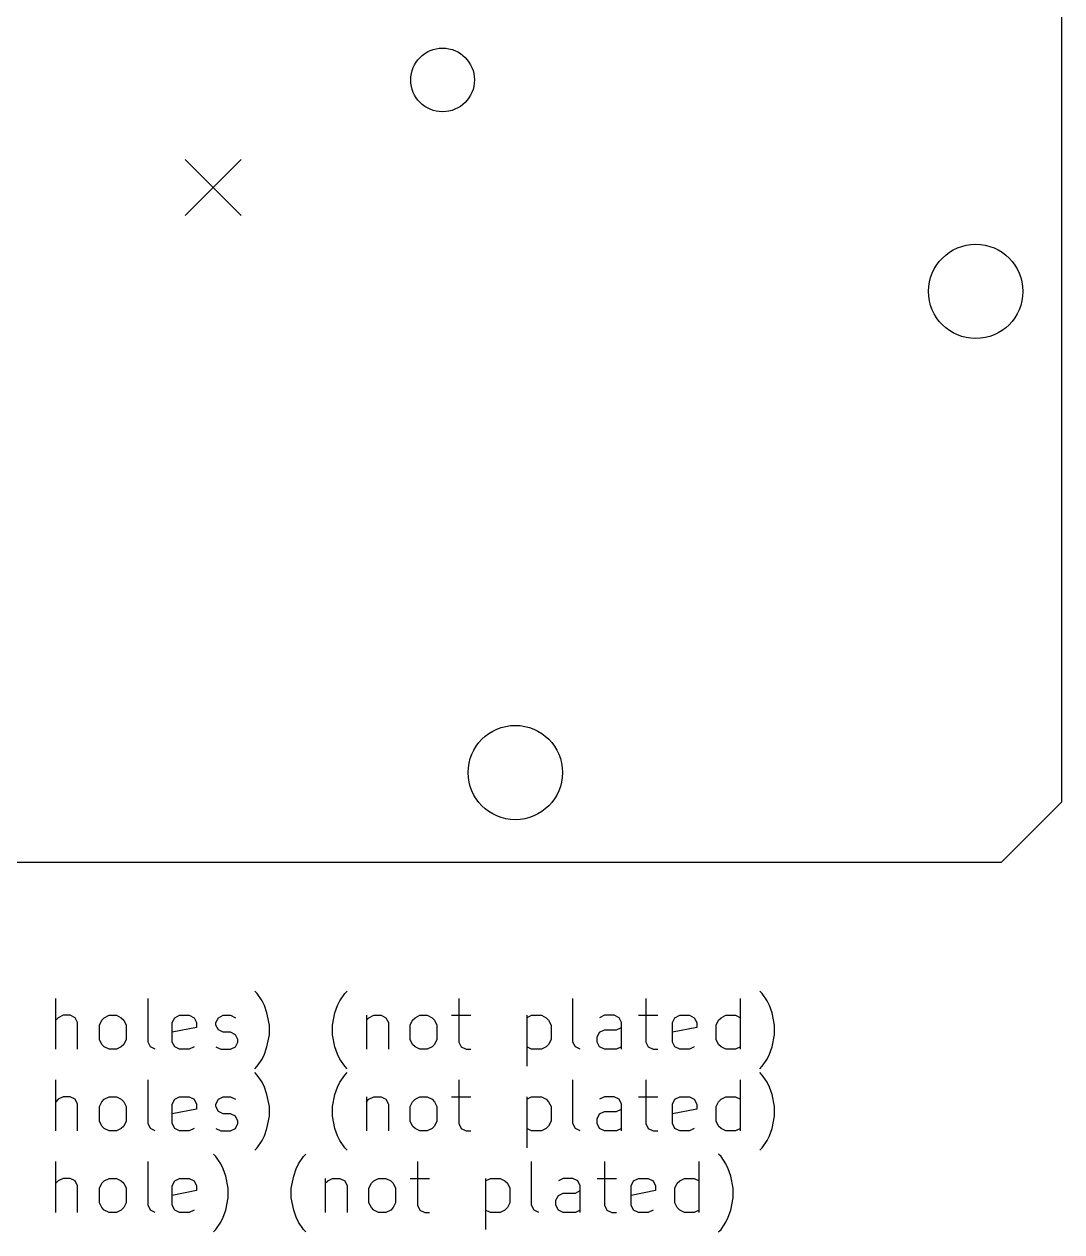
# Model space of a CAD drawing. Extents: x 138.3 to 219.7, y -155.2 to -61.3.
# Drawn here: x 178.98 to 219.69, y -155.17 to -107.78 of the extents above; entities that cross this region are included whole.
import ezdxf

# ---------------------------------------------------------------- set-up
doc = ezdxf.new("R2010")
doc.units = 0
doc.layers.add('BLACK', color=7, linetype='CONTINUOUS')

msp = doc.modelspace()

# ---------------------------------------------------------------- linework, layer by layer
at = {"layer": 'BLACK', "linetype": 'CONTINUOUS'}
for p, q in [((219.685515, -138.294574), (219.685515, -74.814574)), ((185.2951, -113.0946), (187.4951, -115.2946)), ((187.4951, -113.0946), (185.2951, -115.2946)), ((217.315515, -140.664574), (219.685515, -138.294574)), ((153.985515, -140.664574), (205.835515, -140.664574)), ((205.835515, -140.664574), (217.315515, -140.664574)), ((188.126383, -145.813935), (188.031145, -145.718697)), ((188.316859, -146.09965), (188.126383, -145.813935)), ((191.364478, -146.09965), (191.554954, -145.813935)), ((191.554954, -145.813935), (191.650193, -145.718697)), ((207.935908, -145.813935), (207.84067, -145.718697)), ((208.126384, -146.09965), (207.935908, -145.813935)), ((180.22162, -148.004412), (180.22162, -146.004412)), ((183.840668, -147.718697), (183.840668, -146.004412)), ((188.412097, -146.290126), (188.316859, -146.09965)), ((188.507335, -146.57584), (188.412097, -146.290126)), ((191.174002, -146.57584), (191.26924, -146.290126)), ((191.26924, -146.290126), (191.364478, -146.09965)), ((196.031145, -146.004412), (196.031145, -147.718697)), ((200.507336, -147.718697), (200.507336, -146.004412)), ((203.364479, -146.004412), (203.364479, -147.718697)), ((207.078765, -148.004412), (207.078765, -146.004412)), ((208.221622, -146.290126), (208.126384, -146.09965)), ((208.31686, -146.57584), (208.221622, -146.290126)), ((180.316858, -146.766316), (180.22162, -146.861554)), ((180.507334, -146.671078), (180.316858, -146.766316)), ((180.793049, -146.671078), (180.507334, -146.671078)), ((180.983525, -146.766316), (180.793049, -146.671078)), ((181.078763, -146.956793), (180.983525, -146.766316)), ((181.935906, -147.052031), (182.031144, -146.861554)), ((182.031144, -146.861554), (182.126382, -146.766316)), ((182.126382, -146.766316), (182.316858, -146.671078)), ((182.316858, -146.671078), (182.602573, -146.671078)), ((182.602573, -146.671078), (182.793049, -146.766316)), ((182.793049, -146.766316), (182.888287, -146.861554)), ((182.888287, -146.861554), (182.983525, -147.052031)), ((184.793049, -146.956793), (184.888287, -146.766316)), ((184.888287, -146.766316), (185.078763, -146.671078)), ((185.078763, -146.671078), (185.459716, -146.671078)), ((185.459716, -146.671078), (185.650192, -146.766316)), ((185.650192, -146.766316), (185.74543, -146.956793)), ((186.507335, -146.956793), (186.602573, -146.766316)), ((186.602573, -146.766316), (186.793049, -146.671078)), ((186.793049, -146.671078), (187.078763, -146.671078)), ((187.078763, -146.671078), (187.26924, -146.766316)), ((188.602573, -147.052031), (188.507335, -146.57584)), ((191.078764, -147.052031), (191.174002, -146.57584)), ((192.412097, -146.671078), (192.412097, -148.004412)), ((192.412097, -146.861554), (192.507335, -146.766316)), ((192.507335, -146.766316), (192.697811, -146.671078)), ((192.697811, -146.671078), (192.983526, -146.671078)), ((192.983526, -146.671078), (193.174002, -146.766316)), ((193.174002, -146.766316), (193.26924, -146.956793)), ((194.126383, -147.052031), (194.221621, -146.861554)), ((194.221621, -146.861554), (194.316859, -146.766316)), ((194.316859, -146.766316), (194.507335, -146.671078)), ((194.507335, -146.671078), (194.79305, -146.671078)), ((194.79305, -146.671078), (194.983526, -146.766316)), ((194.983526, -146.766316), (195.078764, -146.861554)), ((195.078764, -146.861554), (195.174002, -147.052031)), ((195.745431, -146.671078), (196.507335, -146.671078)), ((198.697812, -146.671078), (198.697812, -148.671078)), ((198.697812, -146.766316), (198.888288, -146.671078)), ((198.888288, -146.671078), (199.269241, -146.671078)), ((199.269241, -146.671078), (199.459717, -146.766316)), ((199.459717, -146.766316), (199.554955, -146.861554)), ((199.554955, -146.861554), (199.650193, -147.052031)), ((201.745431, -146.671078), (201.554955, -146.766316)), ((202.126384, -146.671078), (201.745431, -146.671078)), ((202.31686, -146.766316), (202.126384, -146.671078)), ((202.412098, -146.956793), (202.31686, -146.766316)), ((203.078765, -146.671078), (203.840669, -146.671078)), ((204.412098, -146.956793), (204.507336, -146.766316)), ((204.507336, -146.766316), (204.697812, -146.671078)), ((204.697812, -146.671078), (205.078765, -146.671078)), ((205.078765, -146.671078), (205.269241, -146.766316)), ((205.269241, -146.766316), (205.364479, -146.956793)), ((206.126384, -147.052031), (206.221622, -146.861554)), ((206.221622, -146.861554), (206.31686, -146.766316)), ((206.31686, -146.766316), (206.507336, -146.671078)), ((206.507336, -146.671078), (206.888289, -146.671078)), ((206.888289, -146.671078), (207.078765, -146.766316)), ((208.412098, -147.052031), (208.31686, -146.57584)), ((181.078763, -148.004412), (181.078763, -146.956793)), ((181.935906, -147.623459), (181.935906, -147.052031)), ((182.983525, -147.052031), (182.983525, -147.623459)), ((184.793049, -147.718697), (184.793049, -146.956793)), ((185.74543, -147.147269), (184.793049, -147.337745)), ((185.74543, -146.956793), (185.74543, -147.147269)), ((186.507335, -147.052031), (186.507335, -146.956793)), ((186.602573, -147.242507), (186.507335, -147.052031)), ((186.793049, -147.337745), (186.602573, -147.242507)), ((187.078763, -147.337745), (186.793049, -147.337745)), ((187.26924, -147.432983), (187.078763, -147.337745)), ((188.602573, -147.432983), (188.602573, -147.052031)), ((191.078764, -147.432983), (191.078764, -147.052031)), ((193.26924, -146.956793), (193.26924, -148.004412)), ((194.126383, -147.623459), (194.126383, -147.052031)), ((195.174002, -147.052031), (195.174002, -147.623459)), ((199.650193, -147.052031), (199.650193, -147.623459)), ((201.459717, -147.528221), (201.554955, -147.337745)), ((201.554955, -147.337745), (201.745431, -147.242507)), ((201.745431, -147.242507), (202.221622, -147.242507)), ((202.221622, -147.242507), (202.412098, -147.147269)), ((202.412098, -148.004412), (202.412098, -146.956793)), ((204.412098, -147.718697), (204.412098, -146.956793)), ((205.364479, -147.147269), (204.412098, -147.337745)), ((205.364479, -146.956793), (205.364479, -147.147269)), ((206.126384, -147.623459), (206.126384, -147.052031)), ((208.412098, -147.432983), (208.412098, -147.052031)), ((182.031144, -147.813935), (181.935906, -147.623459)), ((182.126382, -147.909174), (182.031144, -147.813935)), ((182.888287, -147.813935), (182.793049, -147.909174)), ((182.983525, -147.623459), (182.888287, -147.813935)), ((183.935906, -147.909174), (183.840668, -147.718697)), ((184.888287, -147.909174), (184.793049, -147.718697)), ((187.364478, -147.623459), (187.26924, -147.432983)), ((187.26924, -147.909174), (187.364478, -147.718697)), ((187.364478, -147.718697), (187.364478, -147.623459)), ((188.507335, -147.909174), (188.602573, -147.432983)), ((191.174002, -147.909174), (191.078764, -147.432983)), ((194.221621, -147.813935), (194.126383, -147.623459)), ((194.316859, -147.909174), (194.221621, -147.813935)), ((195.078764, -147.813935), (194.983526, -147.909174)), ((195.174002, -147.623459), (195.078764, -147.813935)), ((196.031145, -147.718697), (196.126383, -147.909174)), ((199.554955, -147.813935), (199.459717, -147.909174)), ((199.650193, -147.623459), (199.554955, -147.813935)), ((200.602574, -147.909174), (200.507336, -147.718697)), ((201.459717, -147.718697), (201.459717, -147.528221)), ((201.554955, -147.909174), (201.459717, -147.718697)), ((203.364479, -147.718697), (203.459717, -147.909174)), ((204.507336, -147.909174), (204.412098, -147.718697)), ((206.221622, -147.813935), (206.126384, -147.623459)), ((206.31686, -147.909174), (206.221622, -147.813935)), ((208.31686, -147.909174), (208.412098, -147.432983)), ((182.316858, -148.004412), (182.126382, -147.909174)), ((182.602573, -148.004412), (182.316858, -148.004412)), ((182.793049, -147.909174), (182.602573, -148.004412)), ((184.126382, -148.004412), (183.935906, -147.909174)), ((185.078763, -148.004412), (184.888287, -147.909174)), ((185.459716, -148.004412), (185.078763, -148.004412)), ((185.650192, -147.909174), (185.459716, -148.004412)), ((186.507335, -147.909174), (186.697811, -148.004412)), ((186.697811, -148.004412), (187.078763, -148.004412)), ((187.078763, -148.004412), (187.26924, -147.909174)), ((188.316859, -148.385364), (188.412097, -148.194888)), ((188.412097, -148.194888), (188.507335, -147.909174)), ((191.26924, -148.194888), (191.174002, -147.909174)), ((191.364478, -148.385364), (191.26924, -148.194888)), ((194.507335, -148.004412), (194.316859, -147.909174)), ((194.79305, -148.004412), (194.507335, -148.004412)), ((194.983526, -147.909174), (194.79305, -148.004412)), ((196.126383, -147.909174), (196.316859, -148.004412)), ((196.316859, -148.004412), (196.507335, -148.004412)), ((198.888288, -148.004412), (198.697812, -147.909174)), ((199.269241, -148.004412), (198.888288, -148.004412)), ((199.459717, -147.909174), (199.269241, -148.004412)), ((200.79305, -148.004412), (200.602574, -147.909174)), ((201.745431, -148.004412), (201.554955, -147.909174)), ((202.221622, -148.004412), (201.745431, -148.004412)), ((202.412098, -147.909174), (202.221622, -148.004412)), ((203.459717, -147.909174), (203.650193, -148.004412)), ((203.650193, -148.004412), (203.840669, -148.004412)), ((204.697812, -148.004412), (204.507336, -147.909174)), ((205.078765, -148.004412), (204.697812, -148.004412)), ((205.269241, -147.909174), (205.078765, -148.004412)), ((206.507336, -148.004412), (206.31686, -147.909174)), ((206.888289, -148.004412), (206.507336, -148.004412)), ((207.078765, -147.909174), (206.888289, -148.004412)), ((208.126384, -148.385364), (208.221622, -148.194888)), ((208.221622, -148.194888), (208.31686, -147.909174)), ((188.031145, -148.766316), (188.126383, -148.671078)), ((188.126383, -148.671078), (188.316859, -148.385364)), ((191.554954, -148.671078), (191.364478, -148.385364)), ((191.650193, -148.766316), (191.554954, -148.671078)), ((207.84067, -148.766316), (207.935908, -148.671078)), ((207.935908, -148.671078), (208.126384, -148.385364)), ((180.22162, -151.204412), (180.22162, -149.204412)), ((183.840668, -150.918697), (183.840668, -149.204412)), ((188.126383, -149.013935), (188.031145, -148.918697)), ((188.316859, -149.29965), (188.126383, -149.013935)), ((191.364478, -149.29965), (191.554954, -149.013935)), ((191.554954, -149.013935), (191.650193, -148.918697)), ((196.031145, -149.204412), (196.031145, -150.918697)), ((200.507336, -150.918697), (200.507336, -149.204412)), ((203.364479, -149.204412), (203.364479, -150.918697)), ((207.078765, -151.204412), (207.078765, -149.204412)), ((207.935908, -149.013935), (207.84067, -148.918697)), ((208.126384, -149.29965), (207.935908, -149.013935)), ((188.412097, -149.490126), (188.316859, -149.29965)), ((188.507335, -149.77584), (188.412097, -149.490126)), ((191.174002, -149.77584), (191.26924, -149.490126)), ((191.26924, -149.490126), (191.364478, -149.29965)), ((208.221622, -149.490126), (208.126384, -149.29965)), ((208.31686, -149.77584), (208.221622, -149.490126)), ((180.316858, -149.966316), (180.22162, -150.061554)), ((180.507334, -149.871078), (180.316858, -149.966316)), ((180.793049, -149.871078), (180.507334, -149.871078)), ((180.983525, -149.966316), (180.793049, -149.871078)), ((181.078763, -150.156793), (180.983525, -149.966316)), ((181.078763, -151.204412), (181.078763, -150.156793)), ((181.935906, -150.252031), (182.031144, -150.061554)), ((182.031144, -150.061554), (182.126382, -149.966316)), ((182.126382, -149.966316), (182.316858, -149.871078)), ((182.316858, -149.871078), (182.602573, -149.871078)), ((182.602573, -149.871078), (182.793049, -149.966316)), ((182.793049, -149.966316), (182.888287, -150.061554)), ((182.888287, -150.061554), (182.983525, -150.252031)), ((184.793049, -150.156793), (184.888287, -149.966316)), ((184.793049, -150.918697), (184.793049, -150.156793)), ((184.888287, -149.966316), (185.078763, -149.871078)), ((185.078763, -149.871078), (185.459716, -149.871078)), ((185.459716, -149.871078), (185.650192, -149.966316)), ((185.650192, -149.966316), (185.74543, -150.156793)), ((185.74543, -150.156793), (185.74543, -150.347269)), ((186.507335, -150.156793), (186.602573, -149.966316)), ((186.507335, -150.252031), (186.507335, -150.156793)), ((186.602573, -149.966316), (186.793049, -149.871078)), ((186.793049, -149.871078), (187.078763, -149.871078)), ((187.078763, -149.871078), (187.26924, -149.966316)), ((188.602573, -150.252031), (188.507335, -149.77584)), ((191.078764, -150.252031), (191.174002, -149.77584)), ((192.412097, -149.871078), (192.412097, -151.204412)), ((192.412097, -150.061554), (192.507335, -149.966316)), ((192.507335, -149.966316), (192.697811, -149.871078)), ((192.697811, -149.871078), (192.983526, -149.871078)), ((192.983526, -149.871078), (193.174002, -149.966316)), ((193.174002, -149.966316), (193.26924, -150.156793)), ((193.26924, -150.156793), (193.26924, -151.204412)), ((194.126383, -150.252031), (194.221621, -150.061554)), ((194.221621, -150.061554), (194.316859, -149.966316)), ((194.316859, -149.966316), (194.507335, -149.871078)), ((194.507335, -149.871078), (194.79305, -149.871078)), ((194.79305, -149.871078), (194.983526, -149.966316)), ((194.983526, -149.966316), (195.078764, -150.061554)), ((195.078764, -150.061554), (195.174002, -150.252031)), ((195.745431, -149.871078), (196.507335, -149.871078)), ((198.697812, -149.871078), (198.697812, -151.871078)), ((198.697812, -149.966316), (198.888288, -149.871078)), ((198.888288, -149.871078), (199.269241, -149.871078)), ((199.269241, -149.871078), (199.459717, -149.966316)), ((199.459717, -149.966316), (199.554955, -150.061554)), ((199.554955, -150.061554), (199.650193, -150.252031)), ((201.745431, -149.871078), (201.554955, -149.966316)), ((202.126384, -149.871078), (201.745431, -149.871078)), ((202.31686, -149.966316), (202.126384, -149.871078)), ((202.412098, -150.156793), (202.31686, -149.966316)), ((202.412098, -151.204412), (202.412098, -150.156793)), ((203.078765, -149.871078), (203.840669, -149.871078)), ((204.412098, -150.156793), (204.507336, -149.966316)), ((204.412098, -150.918697), (204.412098, -150.156793)), ((204.507336, -149.966316), (204.697812, -149.871078)), ((204.697812, -149.871078), (205.078765, -149.871078)), ((205.078765, -149.871078), (205.269241, -149.966316)), ((205.269241, -149.966316), (205.364479, -150.156793)), ((205.364479, -150.156793), (205.364479, -150.347269)), ((206.126384, -150.252031), (206.221622, -150.061554)), ((206.221622, -150.061554), (206.31686, -149.966316)), ((206.31686, -149.966316), (206.507336, -149.871078)), ((206.507336, -149.871078), (206.888289, -149.871078)), ((206.888289, -149.871078), (207.078765, -149.966316)), ((208.412098, -150.252031), (208.31686, -149.77584)), ((181.935906, -150.823459), (181.935906, -150.252031)), ((182.983525, -150.252031), (182.983525, -150.823459)), ((185.74543, -150.347269), (184.793049, -150.537745)), ((186.602573, -150.442507), (186.507335, -150.252031)), ((186.793049, -150.537745), (186.602573, -150.442507)), ((187.078763, -150.537745), (186.793049, -150.537745)), ((187.26924, -150.632983), (187.078763, -150.537745)), ((187.364478, -150.823459), (187.26924, -150.632983)), ((188.507335, -151.109174), (188.602573, -150.632983)), ((188.602573, -150.632983), (188.602573, -150.252031)), ((191.078764, -150.632983), (191.078764, -150.252031)), ((191.174002, -151.109174), (191.078764, -150.632983)), ((194.126383, -150.823459), (194.126383, -150.252031)), ((195.174002, -150.252031), (195.174002, -150.823459)), ((199.650193, -150.252031), (199.650193, -150.823459)), ((201.459717, -150.728221), (201.554955, -150.537745)), ((201.554955, -150.537745), (201.745431, -150.442507)), ((201.745431, -150.442507), (202.221622, -150.442507)), ((202.221622, -150.442507), (202.412098, -150.347269)), ((205.364479, -150.347269), (204.412098, -150.537745)), ((206.126384, -150.823459), (206.126384, -150.252031)), ((208.31686, -151.109174), (208.412098, -150.632983)), ((208.412098, -150.632983), (208.412098, -150.252031)), ((182.031144, -151.013935), (181.935906, -150.823459)), ((182.126382, -151.109174), (182.031144, -151.013935)), ((182.316858, -151.204412), (182.126382, -151.109174)), ((182.793049, -151.109174), (182.602573, -151.204412)), ((182.888287, -151.013935), (182.793049, -151.109174)), ((182.983525, -150.823459), (182.888287, -151.013935)), ((183.935906, -151.109174), (183.840668, -150.918697)), ((184.126382, -151.204412), (183.935906, -151.109174)), ((184.888287, -151.109174), (184.793049, -150.918697)), ((185.078763, -151.204412), (184.888287, -151.109174)), ((185.650192, -151.109174), (185.459716, -151.204412)), ((186.507335, -151.109174), (186.697811, -151.204412)), ((187.078763, -151.204412), (187.26924, -151.109174)), ((187.26924, -151.109174), (187.364478, -150.918697)), ((187.364478, -150.918697), (187.364478, -150.823459)), ((188.412097, -151.394888), (188.507335, -151.109174)), ((191.26924, -151.394888), (191.174002, -151.109174)), ((194.221621, -151.013935), (194.126383, -150.823459)), ((194.316859, -151.109174), (194.221621, -151.013935)), ((194.507335, -151.204412), (194.316859, -151.109174)), ((194.983526, -151.109174), (194.79305, -151.204412)), ((195.078764, -151.013935), (194.983526, -151.109174)), ((195.174002, -150.823459), (195.078764, -151.013935)), ((196.031145, -150.918697), (196.126383, -151.109174)), ((196.126383, -151.109174), (196.316859, -151.204412)), ((198.888288, -151.204412), (198.697812, -151.109174)), ((199.459717, -151.109174), (199.269241, -151.204412)), ((199.554955, -151.013935), (199.459717, -151.109174)), ((199.650193, -150.823459), (199.554955, -151.013935)), ((200.602574, -151.109174), (200.507336, -150.918697)), ((200.79305, -151.204412), (200.602574, -151.109174)), ((201.459717, -150.918697), (201.459717, -150.728221)), ((201.554955, -151.109174), (201.459717, -150.918697)), ((201.745431, -151.204412), (201.554955, -151.109174)), ((202.412098, -151.109174), (202.221622, -151.204412)), ((203.364479, -150.918697), (203.459717, -151.109174)), ((203.459717, -151.109174), (203.650193, -151.204412)), ((204.507336, -151.109174), (204.412098, -150.918697)), ((204.697812, -151.204412), (204.507336, -151.109174)), ((205.269241, -151.109174), (205.078765, -151.204412)), ((206.221622, -151.013935), (206.126384, -150.823459)), ((206.31686, -151.109174), (206.221622, -151.013935)), ((206.507336, -151.204412), (206.31686, -151.109174)), ((207.078765, -151.109174), (206.888289, -151.204412)), ((208.221622, -151.394888), (208.31686, -151.109174)), ((182.602573, -151.204412), (182.316858, -151.204412)), ((185.459716, -151.204412), (185.078763, -151.204412)), ((186.697811, -151.204412), (187.078763, -151.204412)), ((188.126383, -151.871078), (188.316859, -151.585364)), ((188.316859, -151.585364), (188.412097, -151.394888)), ((191.364478, -151.585364), (191.26924, -151.394888)), ((191.554954, -151.871078), (191.364478, -151.585364)), ((194.79305, -151.204412), (194.507335, -151.204412)), ((196.316859, -151.204412), (196.507335, -151.204412)), ((199.269241, -151.204412), (198.888288, -151.204412)), ((202.221622, -151.204412), (201.745431, -151.204412)), ((203.650193, -151.204412), (203.840669, -151.204412)), ((205.078765, -151.204412), (204.697812, -151.204412)), ((206.888289, -151.204412), (206.507336, -151.204412)), ((207.935908, -151.871078), (208.126384, -151.585364)), ((208.126384, -151.585364), (208.221622, -151.394888)), ((188.031145, -151.966316), (188.126383, -151.871078)), ((191.650193, -151.966316), (191.554954, -151.871078)), ((207.84067, -151.966316), (207.935908, -151.871078)), ((180.22162, -154.404412), (180.22162, -152.404412)), ((183.840668, -154.118697), (183.840668, -152.404412)), ((186.507335, -152.213935), (186.412097, -152.118697)), ((186.697811, -152.49965), (186.507335, -152.213935)), ((186.793049, -152.690126), (186.697811, -152.49965)), ((189.650192, -152.690126), (189.74543, -152.49965)), ((189.74543, -152.49965), (189.935906, -152.213935)), ((189.935906, -152.213935), (190.031145, -152.118697)), ((194.412097, -152.404412), (194.412097, -154.118697)), ((198.888288, -154.118697), (198.888288, -152.404412)), ((201.745431, -152.404412), (201.745431, -154.118697)), ((205.459717, -154.404412), (205.459717, -152.404412)), ((206.31686, -152.213935), (206.221622, -152.118697)), ((206.507336, -152.49965), (206.31686, -152.213935)), ((206.602574, -152.690126), (206.507336, -152.49965)), ((186.888287, -152.97584), (186.793049, -152.690126)), ((186.983525, -153.452031), (186.888287, -152.97584)), ((189.459716, -153.452031), (189.554954, -152.97584)), ((189.554954, -152.97584), (189.650192, -152.690126)), ((206.697812, -152.97584), (206.602574, -152.690126)), ((206.79305, -153.452031), (206.697812, -152.97584)), ((180.316858, -153.166316), (180.22162, -153.261554)), ((180.507334, -153.071078), (180.316858, -153.166316)), ((180.793049, -153.071078), (180.507334, -153.071078)), ((180.983525, -153.166316), (180.793049, -153.071078)), ((181.078763, -153.356793), (180.983525, -153.166316)), ((181.078763, -154.404412), (181.078763, -153.356793)), ((181.935906, -153.452031), (182.031144, -153.261554)), ((181.935906, -154.023459), (181.935906, -153.452031)), ((182.031144, -153.261554), (182.126382, -153.166316)), ((182.126382, -153.166316), (182.316858, -153.071078)), ((182.316858, -153.071078), (182.602573, -153.071078)), ((182.602573, -153.071078), (182.793049, -153.166316)), ((182.793049, -153.166316), (182.888287, -153.261554)), ((182.888287, -153.261554), (182.983525, -153.452031)), ((182.983525, -153.452031), (182.983525, -154.023459)), ((184.793049, -153.356793), (184.888287, -153.166316)), ((184.793049, -154.118697), (184.793049, -153.356793)), ((184.888287, -153.166316), (185.078763, -153.071078)), ((185.078763, -153.071078), (185.459716, -153.071078)), ((185.459716, -153.071078), (185.650192, -153.166316)), ((185.650192, -153.166316), (185.74543, -153.356793)), ((185.74543, -153.356793), (185.74543, -153.547269)), ((186.983525, -153.832983), (186.983525, -153.452031)), ((189.459716, -153.832983), (189.459716, -153.452031)), ((190.793049, -153.071078), (190.793049, -154.404412)), ((190.793049, -153.261554), (190.888287, -153.166316)), ((190.888287, -153.166316), (191.078763, -153.071078)), ((191.078763, -153.071078), (191.364478, -153.071078)), ((191.364478, -153.071078), (191.554954, -153.166316)), ((191.554954, -153.166316), (191.650192, -153.356793)), ((191.650192, -153.356793), (191.650192, -154.404412)), ((192.507335, -153.452031), (192.602573, -153.261554)), ((192.507335, -154.023459), (192.507335, -153.452031)), ((192.602573, -153.261554), (192.697811, -153.166316)), ((192.697811, -153.166316), (192.888287, -153.071078)), ((192.888287, -153.071078), (193.174002, -153.071078)), ((193.174002, -153.071078), (193.364478, -153.166316)), ((193.364478, -153.166316), (193.459716, -153.261554)), ((193.459716, -153.261554), (193.554954, -153.452031)), ((193.554954, -153.452031), (193.554954, -154.023459)), ((194.126383, -153.071078), (194.888287, -153.071078)), ((197.078764, -153.071078), (197.078764, -155.071078)), ((197.078764, -153.166316), (197.26924, -153.071078)), ((197.26924, -153.071078), (197.650193, -153.071078)), ((197.650193, -153.071078), (197.840669, -153.166316)), ((197.840669, -153.166316), (197.935907, -153.261554)), ((197.935907, -153.261554), (198.031145, -153.452031)), ((198.031145, -153.452031), (198.031145, -154.023459)), ((200.126383, -153.071078), (199.935907, -153.166316)), ((200.507336, -153.071078), (200.126383, -153.071078)), ((200.697812, -153.166316), (200.507336, -153.071078)), ((200.79305, -153.356793), (200.697812, -153.166316)), ((200.79305, -154.404412), (200.79305, -153.356793)), ((201.459717, -153.071078), (202.221621, -153.071078)), ((202.79305, -153.356793), (202.888288, -153.166316)), ((202.79305, -154.118697), (202.79305, -153.356793)), ((202.888288, -153.166316), (203.078764, -153.071078)), ((203.078764, -153.071078), (203.459717, -153.071078)), ((203.459717, -153.071078), (203.650193, -153.166316)), ((203.650193, -153.166316), (203.745431, -153.356793)), ((203.745431, -153.356793), (203.745431, -153.547269)), ((204.507336, -153.452031), (204.602574, -153.261554)), ((204.507336, -154.023459), (204.507336, -153.452031)), ((204.602574, -153.261554), (204.697812, -153.166316)), ((204.697812, -153.166316), (204.888288, -153.071078)), ((204.888288, -153.071078), (205.269241, -153.071078)), ((205.269241, -153.071078), (205.459717, -153.166316)), ((206.79305, -153.832983), (206.79305, -153.452031)), ((185.74543, -153.547269), (184.793049, -153.737745)), ((186.888287, -154.309174), (186.983525, -153.832983)), ((189.554954, -154.309174), (189.459716, -153.832983)), ((199.840669, -153.928221), (199.935907, -153.737745)), ((199.840669, -154.118697), (199.840669, -153.928221)), ((199.935907, -153.737745), (200.126383, -153.642507)), ((200.126383, -153.642507), (200.602574, -153.642507)), ((200.602574, -153.642507), (200.79305, -153.547269)), ((203.745431, -153.547269), (202.79305, -153.737745)), ((206.697812, -154.309174), (206.79305, -153.832983)), ((182.031144, -154.213935), (181.935906, -154.023459)), ((182.126382, -154.309174), (182.031144, -154.213935)), ((182.316858, -154.404412), (182.126382, -154.309174)), ((182.602573, -154.404412), (182.316858, -154.404412)), ((182.793049, -154.309174), (182.602573, -154.404412)), ((182.888287, -154.213935), (182.793049, -154.309174)), ((182.983525, -154.023459), (182.888287, -154.213935)), ((183.935906, -154.309174), (183.840668, -154.118697)), ((184.126382, -154.404412), (183.935906, -154.309174)), ((184.888287, -154.309174), (184.793049, -154.118697)), ((185.078763, -154.404412), (184.888287, -154.309174)), ((185.459716, -154.404412), (185.078763, -154.404412)), ((185.650192, -154.309174), (185.459716, -154.404412)), ((186.793049, -154.594888), (186.888287, -154.309174)), ((189.650192, -154.594888), (189.554954, -154.309174)), ((192.602573, -154.213935), (192.507335, -154.023459)), ((192.697811, -154.309174), (192.602573, -154.213935)), ((192.888287, -154.404412), (192.697811, -154.309174)), ((193.174002, -154.404412), (192.888287, -154.404412)), ((193.364478, -154.309174), (193.174002, -154.404412)), ((193.459716, -154.213935), (193.364478, -154.309174)), ((193.554954, -154.023459), (193.459716, -154.213935)), ((194.412097, -154.118697), (194.507335, -154.309174)), ((194.507335, -154.309174), (194.697811, -154.404412)), ((194.697811, -154.404412), (194.888287, -154.404412)), ((197.26924, -154.404412), (197.078764, -154.309174)), ((197.650193, -154.404412), (197.26924, -154.404412)), ((197.840669, -154.309174), (197.650193, -154.404412)), ((197.935907, -154.213935), (197.840669, -154.309174)), ((198.031145, -154.023459), (197.935907, -154.213935)), ((198.983526, -154.309174), (198.888288, -154.118697)), ((199.174002, -154.404412), (198.983526, -154.309174)), ((199.935907, -154.309174), (199.840669, -154.118697)), ((200.126383, -154.404412), (199.935907, -154.309174)), ((200.602574, -154.404412), (200.126383, -154.404412)), ((200.79305, -154.309174), (200.602574, -154.404412)), ((201.745431, -154.118697), (201.840669, -154.309174)), ((201.840669, -154.309174), (202.031145, -154.404412)), ((202.031145, -154.404412), (202.221621, -154.404412)), ((202.888288, -154.309174), (202.79305, -154.118697)), ((203.078764, -154.404412), (202.888288, -154.309174)), ((203.459717, -154.404412), (203.078764, -154.404412)), ((203.650193, -154.309174), (203.459717, -154.404412)), ((204.602574, -154.213935), (204.507336, -154.023459)), ((204.697812, -154.309174), (204.602574, -154.213935)), ((204.888288, -154.404412), (204.697812, -154.309174)), ((205.269241, -154.404412), (204.888288, -154.404412)), ((205.459717, -154.309174), (205.269241, -154.404412)), ((206.602574, -154.594888), (206.697812, -154.309174)), ((186.507335, -155.071078), (186.697811, -154.785364)), ((186.697811, -154.785364), (186.793049, -154.594888)), ((189.74543, -154.785364), (189.650192, -154.594888)), ((189.935906, -155.071078), (189.74543, -154.785364)), ((206.31686, -155.071078), (206.507336, -154.785364)), ((206.507336, -154.785364), (206.602574, -154.594888)), ((186.412097, -155.166316), (186.507335, -155.071078)), ((190.031145, -155.166316), (189.935906, -155.071078)), ((206.221622, -155.166316), (206.31686, -155.071078))]:
    msp.add_line(p, q, dxfattribs=at)
at = {"layer": 'BLACK'}
for centre, radius in [((195.3951, -109.9696), 1.25), ((216.307037, -118.266096), 1.85), ((198.248559, -137.144574), 1.85)]:
    msp.add_circle(centre, radius, dxfattribs=at)

doc.saveas('drawing.dxf')
